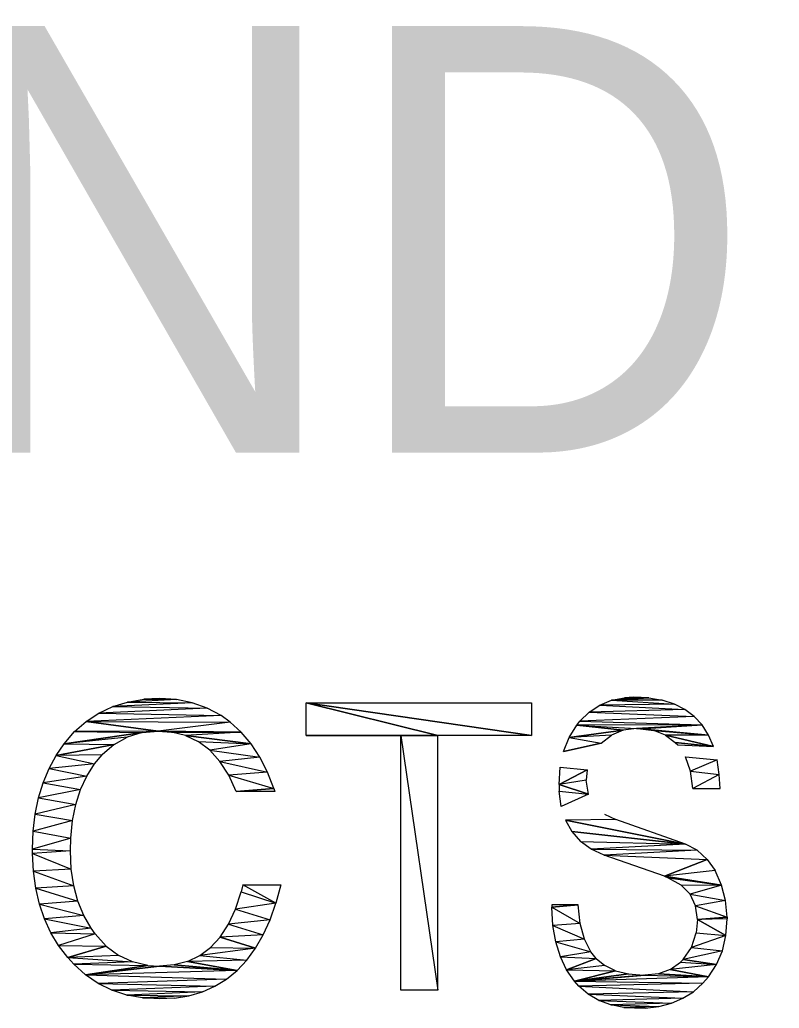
# Model space of a CAD drawing. Header units: inches. Extents: x 210948 to 214316, y -105347 to 7.
# Drawn here: x 212938.57 to 212963.74, y -105277.19 to -105244.42 of the extents above; entities that cross this region are included whole.
import ezdxf

# ---------------------------------------------------------------- set-up
doc = ezdxf.new("R2010")
doc.units = ezdxf.units.IN
doc.header["$MEASUREMENT"] = 0
doc.layers.add('A3', color=30, linetype='Continuous', lineweight=9)
doc.styles.add('STYLE1', font='arial.ttf', dxfattribs={"height": 8})

msp = doc.modelspace()

# ---------------------------------------------------------------- linework, layer by layer
at = {"layer": 'A3'}
for p, q in [((212941.648, -105267.192), (212942.141, -105267.04)), ((212941.648, -105267.192), (212942.141, -105267.04)), ((212942.141, -105267.04), (212942.672, -105266.948)), ((212942.141, -105267.04), (212942.672, -105266.948)), ((212943.758, -105266.956), (212942.141, -105267.04)), ((212943.758, -105266.956), (212942.141, -105267.04)), ((212943.758, -105266.956), (212942.141, -105267.04)), ((212943.758, -105266.956), (212942.141, -105267.04)), ((212942.141, -105267.04), (212944.28, -105267.064)), ((212942.141, -105267.04), (212944.28, -105267.064)), ((212942.141, -105267.04), (212944.28, -105267.064)), ((212942.141, -105267.04), (212944.28, -105267.064)), ((212943.208, -105266.921), (212942.672, -105266.948)), ((212943.208, -105266.921), (212942.672, -105266.948)), ((212942.672, -105266.948), (212943.758, -105266.956)), ((212942.672, -105266.948), (212943.758, -105266.956)), ((212942.672, -105266.948), (212943.758, -105266.956)), ((212942.672, -105266.948), (212943.758, -105266.956)), ((212943.758, -105266.956), (212943.208, -105266.921)), ((212943.758, -105266.956), (212943.208, -105266.921)), ((212944.28, -105267.064), (212943.758, -105266.956)), ((212944.28, -105267.064), (212943.758, -105266.956)), ((212957.792, -105267.14), (212958.183, -105266.983)), ((212957.792, -105267.14), (212958.183, -105266.983)), ((212958.183, -105266.983), (212958.61, -105266.898)), ((212958.183, -105266.983), (212958.61, -105266.898)), ((212959.418, -105266.906), (212958.183, -105266.983)), ((212958.183, -105266.983), (212959.418, -105266.906)), ((212958.183, -105266.983), (212959.418, -105266.906)), ((212959.418, -105266.906), (212958.183, -105266.983)), ((212958.183, -105266.983), (212960.262, -105267.109)), ((212958.183, -105266.983), (212960.262, -105267.109)), ((212959.862, -105266.983), (212958.183, -105266.983)), ((212959.862, -105266.983), (212958.183, -105266.983)), ((212958.183, -105266.983), (212960.262, -105267.109)), ((212958.183, -105266.983), (212960.262, -105267.109)), ((212959.862, -105266.983), (212958.183, -105266.983)), ((212959.862, -105266.983), (212958.183, -105266.983)), ((212958.924, -105266.88), (212958.61, -105266.898)), ((212958.924, -105266.88), (212958.61, -105266.898)), ((212958.61, -105266.898), (212959.418, -105266.906)), ((212958.61, -105266.898), (212959.418, -105266.906)), ((212958.61, -105266.898), (212959.418, -105266.906)), ((212958.61, -105266.898), (212959.418, -105266.906)), ((212959.418, -105266.906), (212958.924, -105266.88)), ((212959.418, -105266.906), (212958.924, -105266.88)), ((212959.418, -105266.906), (212959.862, -105266.983)), ((212959.418, -105266.906), (212959.862, -105266.983)), ((212960.262, -105267.109), (212959.862, -105266.983)), ((212960.262, -105267.109), (212959.862, -105266.983)), ((212941.191, -105267.406), (212941.648, -105267.192)), ((212941.191, -105267.406), (212941.648, -105267.192)), ((212944.773, -105267.24), (212941.191, -105267.406)), ((212944.773, -105267.24), (212941.191, -105267.406)), ((212944.773, -105267.24), (212941.191, -105267.406)), ((212944.773, -105267.24), (212941.191, -105267.406)), ((212944.28, -105267.064), (212941.648, -105267.192)), ((212944.28, -105267.064), (212941.648, -105267.192)), ((212944.28, -105267.064), (212941.648, -105267.192)), ((212944.28, -105267.064), (212941.648, -105267.192)), ((212941.648, -105267.192), (212944.773, -105267.24)), ((212941.648, -105267.192), (212944.773, -105267.24)), ((212941.648, -105267.192), (212944.773, -105267.24)), ((212941.648, -105267.192), (212944.773, -105267.24)), ((212944.773, -105267.24), (212944.28, -105267.064)), ((212944.773, -105267.24), (212944.28, -105267.064)), ((212945.236, -105267.49), (212944.773, -105267.24)), ((212945.236, -105267.49), (212944.773, -105267.24)), ((212948.062, -105267.064), (212955.53, -105268.15)), ((212952.421, -105268.15), (212948.062, -105267.064)), ((212948.062, -105267.064), (212952.421, -105268.15)), ((212948.062, -105268.15), (212948.062, -105267.064)), ((212955.53, -105268.15), (212948.062, -105267.064)), ((212948.062, -105267.064), (212955.53, -105267.064)), ((212948.062, -105267.064), (212955.53, -105268.15)), ((212955.53, -105268.15), (212948.062, -105267.064)), ((212952.421, -105268.15), (212948.062, -105267.064)), ((212948.062, -105267.064), (212952.421, -105268.15)), ((212948.062, -105268.15), (212948.062, -105267.064)), ((212948.062, -105267.064), (212955.53, -105267.064)), ((212955.53, -105267.064), (212955.53, -105268.15)), ((212955.53, -105267.064), (212955.53, -105268.15)), ((212957.132, -105267.679), (212957.442, -105267.373)), ((212957.132, -105267.679), (212957.442, -105267.373)), ((212957.442, -105267.373), (212957.792, -105267.14)), ((212957.442, -105267.373), (212957.792, -105267.14)), ((212960.612, -105267.288), (212957.442, -105267.373)), ((212960.612, -105267.288), (212957.442, -105267.373)), ((212960.612, -105267.288), (212957.442, -105267.373)), ((212960.612, -105267.288), (212957.442, -105267.373)), ((212957.442, -105267.373), (212960.917, -105267.522)), ((212957.442, -105267.373), (212960.917, -105267.522)), ((212957.442, -105267.373), (212960.917, -105267.522)), ((212957.442, -105267.373), (212960.917, -105267.522)), ((212960.262, -105267.109), (212957.792, -105267.14)), ((212960.262, -105267.109), (212957.792, -105267.14)), ((212960.262, -105267.109), (212957.792, -105267.14)), ((212960.262, -105267.109), (212957.792, -105267.14)), ((212957.792, -105267.14), (212960.612, -105267.288)), ((212957.792, -105267.14), (212960.612, -105267.288)), ((212957.792, -105267.14), (212960.612, -105267.288)), ((212957.792, -105267.14), (212960.612, -105267.288)), ((212960.612, -105267.288), (212960.262, -105267.109)), ((212960.612, -105267.288), (212960.262, -105267.109)), ((212960.917, -105267.522), (212960.612, -105267.288)), ((212960.917, -105267.522), (212960.612, -105267.288)), ((212940.384, -105268.023), (212940.768, -105267.684)), ((212940.384, -105268.023), (212940.768, -105267.684)), ((212940.768, -105267.684), (212941.191, -105267.406)), ((212940.768, -105267.684), (212941.191, -105267.406)), ((212945.236, -105267.49), (212940.768, -105267.684)), ((212945.236, -105267.49), (212940.768, -105267.684)), ((212945.236, -105267.49), (212940.768, -105267.684)), ((212945.236, -105267.49), (212940.768, -105267.684)), ((212943.154, -105268.007), (212940.768, -105267.684)), ((212940.768, -105267.684), (212945.544, -105267.706)), ((212940.768, -105267.684), (212943.154, -105268.007)), ((212940.768, -105267.684), (212945.544, -105267.706)), ((212943.154, -105268.007), (212940.768, -105267.684)), ((212940.768, -105267.684), (212945.544, -105267.706)), ((212940.768, -105267.684), (212943.154, -105268.007)), ((212940.768, -105267.684), (212945.544, -105267.706)), ((212941.191, -105267.406), (212945.236, -105267.49)), ((212941.191, -105267.406), (212945.236, -105267.49)), ((212941.191, -105267.406), (212945.236, -105267.49)), ((212941.191, -105267.406), (212945.236, -105267.49)), ((212945.544, -105267.706), (212945.236, -105267.49)), ((212945.544, -105267.706), (212945.236, -105267.49)), ((212957.029, -105267.804), (212957.132, -105267.679)), ((212957.029, -105267.804), (212957.132, -105267.679)), ((212960.917, -105267.522), (212957.132, -105267.679)), ((212960.917, -105267.522), (212957.132, -105267.679)), ((212960.917, -105267.522), (212957.132, -105267.679)), ((212960.917, -105267.522), (212957.132, -105267.679)), ((212957.132, -105267.679), (212961.178, -105267.8)), ((212957.132, -105267.679), (212961.178, -105267.8)), ((212957.132, -105267.679), (212961.178, -105267.8)), ((212957.132, -105267.679), (212961.178, -105267.8)), ((212961.178, -105267.8), (212960.917, -105267.522)), ((212961.178, -105267.8), (212960.917, -105267.522)), ((212940.035, -105268.424), (212940.384, -105268.023)), ((212940.035, -105268.424), (212940.384, -105268.023)), ((212943.154, -105268.007), (212940.384, -105268.023)), ((212943.154, -105268.007), (212940.384, -105268.023)), ((212943.154, -105268.007), (212940.384, -105268.023)), ((212943.154, -105268.007), (212940.384, -105268.023)), ((212940.384, -105268.023), (212942.62, -105268.055)), ((212940.384, -105268.023), (212942.62, -105268.055)), ((212940.384, -105268.023), (212942.62, -105268.055)), ((212940.384, -105268.023), (212942.62, -105268.055)), ((212942.62, -105268.055), (212943.154, -105268.007)), ((212942.62, -105268.055), (212943.154, -105268.007)), ((212945.544, -105267.706), (212943.154, -105268.007)), ((212945.544, -105267.706), (212943.154, -105268.007)), ((212945.544, -105267.706), (212943.154, -105268.007)), ((212945.544, -105267.706), (212943.154, -105268.007)), ((212945.907, -105268.042), (212943.154, -105268.007)), ((212943.154, -105268.007), (212943.59, -105268.036)), ((212943.154, -105268.007), (212945.907, -105268.042)), ((212945.907, -105268.042), (212943.154, -105268.007)), ((212943.154, -105268.007), (212943.59, -105268.036)), ((212943.154, -105268.007), (212945.907, -105268.042)), ((212945.907, -105268.042), (212945.544, -105267.706)), ((212945.907, -105268.042), (212945.544, -105267.706)), ((212956.773, -105268.217), (212957.029, -105267.804)), ((212956.773, -105268.217), (212957.029, -105267.804)), ((212958.569, -105267.975), (212956.773, -105268.217)), ((212956.773, -105268.217), (212958.569, -105267.975)), ((212958.569, -105267.975), (212956.773, -105268.217)), ((212956.773, -105268.217), (212958.569, -105267.975)), ((212961.178, -105267.8), (212957.029, -105267.804)), ((212961.178, -105267.8), (212957.029, -105267.804)), ((212961.178, -105267.8), (212957.029, -105267.804)), ((212961.178, -105267.8), (212957.029, -105267.804)), ((212958.569, -105267.975), (212957.029, -105267.804)), ((212957.029, -105267.804), (212959.005, -105267.921)), ((212957.029, -105267.804), (212958.569, -105267.975)), ((212957.029, -105267.804), (212959.005, -105267.921)), ((212958.569, -105267.975), (212957.029, -105267.804)), ((212957.029, -105267.804), (212959.005, -105267.921)), ((212957.029, -105267.804), (212958.569, -105267.975)), ((212957.029, -105267.804), (212959.005, -105267.921)), ((212958.569, -105267.975), (212958.179, -105268.137)), ((212958.569, -105267.975), (212958.179, -105268.137)), ((212959.005, -105267.921), (212958.569, -105267.975)), ((212959.005, -105267.921), (212958.569, -105267.975)), ((212961.178, -105267.8), (212959.005, -105267.921)), ((212959.005, -105267.921), (212961.178, -105267.8)), ((212961.178, -105267.8), (212959.005, -105267.921)), ((212959.005, -105267.921), (212961.178, -105267.8)), ((212959.005, -105267.921), (212959.135, -105267.926)), ((212959.005, -105267.921), (212959.135, -105267.926)), ((212961.178, -105267.8), (212959.135, -105267.926)), ((212959.135, -105267.926), (212961.178, -105267.8)), ((212961.178, -105267.8), (212959.135, -105267.926)), ((212959.135, -105267.926), (212961.178, -105267.8)), ((212959.135, -105267.926), (212959.584, -105267.989)), ((212961.389, -105268.137), (212959.135, -105267.926)), ((212959.135, -105267.926), (212961.389, -105268.137)), ((212959.135, -105267.926), (212959.584, -105267.989)), ((212961.389, -105268.137), (212959.135, -105267.926)), ((212959.135, -105267.926), (212961.389, -105268.137)), ((212959.584, -105267.989), (212961.389, -105268.137)), ((212959.97, -105268.141), (212959.584, -105267.989)), ((212959.584, -105267.989), (212961.389, -105268.137)), ((212959.584, -105267.989), (212961.389, -105268.137)), ((212959.97, -105268.141), (212959.584, -105267.989)), ((212959.584, -105267.989), (212961.389, -105268.137)), ((212961.389, -105268.137), (212961.178, -105267.8)), ((212961.389, -105268.137), (212961.178, -105267.8)), ((212940.035, -105268.424), (212942.62, -105268.055)), ((212942.62, -105268.055), (212940.035, -105268.424)), ((212940.035, -105268.424), (212942.62, -105268.055)), ((212942.62, -105268.055), (212940.035, -105268.424)), ((212942.13, -105268.202), (212940.035, -105268.424)), ((212942.13, -105268.202), (212940.035, -105268.424)), ((212942.13, -105268.202), (212940.035, -105268.424)), ((212942.13, -105268.202), (212940.035, -105268.424)), ((212941.689, -105268.445), (212942.13, -105268.202)), ((212941.689, -105268.445), (212942.13, -105268.202)), ((212942.62, -105268.055), (212942.13, -105268.202)), ((212942.62, -105268.055), (212942.13, -105268.202)), ((212944.058, -105268.153), (212943.59, -105268.036)), ((212943.59, -105268.036), (212945.907, -105268.042)), ((212943.59, -105268.036), (212945.907, -105268.042)), ((212944.058, -105268.153), (212943.59, -105268.036)), ((212943.59, -105268.036), (212945.907, -105268.042)), ((212943.59, -105268.036), (212945.907, -105268.042)), ((212945.907, -105268.042), (212944.058, -105268.153)), ((212945.907, -105268.042), (212944.058, -105268.153)), ((212945.907, -105268.042), (212944.058, -105268.153)), ((212945.907, -105268.042), (212944.058, -105268.153)), ((212944.058, -105268.153), (212944.483, -105268.353)), ((212946.235, -105268.429), (212944.058, -105268.153)), ((212944.058, -105268.153), (212946.235, -105268.429)), ((212944.058, -105268.153), (212944.483, -105268.353)), ((212946.235, -105268.429), (212944.058, -105268.153)), ((212944.058, -105268.153), (212946.235, -105268.429)), ((212944.483, -105268.353), (212946.235, -105268.429)), ((212944.865, -105268.637), (212944.483, -105268.353)), ((212944.483, -105268.353), (212946.235, -105268.429)), ((212944.483, -105268.353), (212946.235, -105268.429)), ((212944.865, -105268.637), (212944.483, -105268.353)), ((212944.483, -105268.353), (212946.235, -105268.429)), ((212946.235, -105268.429), (212945.907, -105268.042)), ((212946.235, -105268.429), (212945.907, -105268.042)), ((212952.421, -105268.15), (212948.062, -105268.15)), ((212948.062, -105268.15), (212951.195, -105268.15)), ((212952.421, -105268.15), (212948.062, -105268.15)), ((212952.421, -105268.15), (212948.062, -105268.15)), ((212948.062, -105268.15), (212951.195, -105268.15)), ((212952.421, -105268.15), (212948.062, -105268.15)), ((212951.195, -105268.15), (212952.421, -105276.595)), ((212951.195, -105276.595), (212951.195, -105268.15)), ((212951.195, -105268.15), (212952.421, -105268.15)), ((212952.421, -105268.15), (212951.195, -105268.15)), ((212951.195, -105268.15), (212952.421, -105276.595)), ((212951.195, -105268.15), (212952.421, -105276.595)), ((212951.195, -105276.595), (212951.195, -105268.15)), ((212951.195, -105268.15), (212952.421, -105268.15)), ((212951.195, -105268.15), (212952.421, -105276.595)), ((212952.421, -105268.15), (212951.195, -105268.15)), ((212952.421, -105276.595), (212952.421, -105268.15)), ((212955.53, -105268.15), (212952.421, -105268.15)), ((212955.53, -105268.15), (212952.421, -105268.15)), ((212952.421, -105276.595), (212952.421, -105268.15)), ((212956.589, -105268.684), (212956.773, -105268.217)), ((212956.589, -105268.684), (212956.773, -105268.217)), ((212958.179, -105268.137), (212956.773, -105268.217)), ((212958.179, -105268.137), (212956.773, -105268.217)), ((212958.179, -105268.137), (212956.773, -105268.217)), ((212958.179, -105268.137), (212956.773, -105268.217)), ((212956.773, -105268.217), (212957.837, -105268.402)), ((212956.773, -105268.217), (212957.837, -105268.402)), ((212956.773, -105268.217), (212957.837, -105268.402)), ((212956.773, -105268.217), (212957.837, -105268.402)), ((212957.837, -105268.402), (212958.179, -105268.137)), ((212957.837, -105268.402), (212958.179, -105268.137)), ((212961.389, -105268.137), (212959.97, -105268.141)), ((212961.389, -105268.137), (212959.97, -105268.141)), ((212961.389, -105268.137), (212959.97, -105268.141)), ((212961.389, -105268.137), (212959.97, -105268.141)), ((212961.555, -105268.518), (212959.97, -105268.141)), ((212959.97, -105268.141), (212960.293, -105268.384)), ((212959.97, -105268.141), (212961.555, -105268.518)), ((212961.555, -105268.518), (212959.97, -105268.141)), ((212959.97, -105268.141), (212960.293, -105268.384)), ((212959.97, -105268.141), (212961.555, -105268.518)), ((212961.555, -105268.518), (212961.389, -105268.137)), ((212961.555, -105268.518), (212961.389, -105268.137)), ((212939.772, -105268.808), (212940.035, -105268.424)), ((212939.772, -105268.808), (212940.035, -105268.424)), ((212939.772, -105268.808), (212941.689, -105268.445)), ((212941.689, -105268.445), (212939.772, -105268.808)), ((212939.772, -105268.808), (212941.689, -105268.445)), ((212941.689, -105268.445), (212939.772, -105268.808)), ((212940.035, -105268.424), (212941.689, -105268.445)), ((212940.035, -105268.424), (212941.689, -105268.445)), ((212940.035, -105268.424), (212941.689, -105268.445)), ((212940.035, -105268.424), (212941.689, -105268.445)), ((212941.689, -105268.445), (212941.296, -105268.786)), ((212941.689, -105268.445), (212941.296, -105268.786)), ((212946.235, -105268.429), (212944.865, -105268.637)), ((212946.235, -105268.429), (212944.865, -105268.637)), ((212946.235, -105268.429), (212944.865, -105268.637)), ((212946.235, -105268.429), (212944.865, -105268.637)), ((212945.201, -105269.008), (212944.865, -105268.637)), ((212944.865, -105268.637), (212946.525, -105268.87)), ((212944.865, -105268.637), (212946.525, -105268.87)), ((212945.201, -105269.008), (212944.865, -105268.637)), ((212944.865, -105268.637), (212946.525, -105268.87)), ((212944.865, -105268.637), (212946.525, -105268.87)), ((212946.525, -105268.87), (212946.235, -105268.429)), ((212946.525, -105268.87), (212946.235, -105268.429)), ((212956.589, -105268.684), (212957.837, -105268.402)), ((212957.837, -105268.402), (212956.589, -105268.684)), ((212956.589, -105268.684), (212957.837, -105268.402)), ((212957.837, -105268.402), (212956.589, -105268.684)), ((212961.555, -105268.518), (212960.293, -105268.384)), ((212960.293, -105268.384), (212960.374, -105268.464)), ((212960.293, -105268.384), (212961.555, -105268.518)), ((212961.555, -105268.518), (212960.293, -105268.384)), ((212960.293, -105268.384), (212960.374, -105268.464)), ((212960.293, -105268.384), (212961.555, -105268.518)), ((212960.374, -105268.464), (212961.555, -105268.518)), ((212960.374, -105268.464), (212961.555, -105268.518)), ((212939.534, -105269.247), (212939.772, -105268.808)), ((212939.534, -105269.247), (212939.772, -105268.808)), ((212941.296, -105268.786), (212939.772, -105268.808)), ((212941.296, -105268.786), (212939.772, -105268.808)), ((212941.296, -105268.786), (212939.772, -105268.808)), ((212941.296, -105268.786), (212939.772, -105268.808)), ((212939.772, -105268.808), (212941.039, -105269.092)), ((212939.772, -105268.808), (212941.039, -105269.092)), ((212939.772, -105268.808), (212941.039, -105269.092)), ((212939.772, -105268.808), (212941.039, -105269.092)), ((212941.039, -105269.092), (212941.296, -105268.786)), ((212941.039, -105269.092), (212941.296, -105268.786)), ((212946.525, -105268.87), (212945.201, -105269.008)), ((212946.525, -105268.87), (212945.201, -105269.008)), ((212946.525, -105268.87), (212945.201, -105269.008)), ((212946.525, -105268.87), (212945.201, -105269.008)), ((212945.201, -105269.008), (212946.774, -105269.363)), ((212945.201, -105269.008), (212946.774, -105269.363)), ((212945.493, -105269.466), (212945.201, -105269.008)), ((212945.201, -105269.008), (212946.774, -105269.363)), ((212945.201, -105269.008), (212946.774, -105269.363)), ((212945.493, -105269.466), (212945.201, -105269.008)), ((212946.774, -105269.363), (212946.525, -105268.87)), ((212946.774, -105269.363), (212946.525, -105268.87)), ((212960.634, -105268.855), (212961.676, -105268.954)), ((212960.801, -105269.335), (212960.634, -105268.855)), ((212960.634, -105268.855), (212961.676, -105268.954)), ((212960.801, -105269.335), (212960.634, -105268.855)), ((212961.676, -105268.954), (212960.801, -105269.335)), ((212961.676, -105268.954), (212960.801, -105269.335)), ((212961.676, -105268.954), (212960.801, -105269.335)), ((212961.676, -105268.954), (212960.801, -105269.335)), ((212961.748, -105269.443), (212961.676, -105268.954)), ((212961.748, -105269.443), (212961.676, -105268.954)), ((212939.339, -105269.72), (212939.534, -105269.247)), ((212939.339, -105269.72), (212939.534, -105269.247)), ((212941.039, -105269.092), (212939.534, -105269.247)), ((212941.039, -105269.092), (212939.534, -105269.247)), ((212941.039, -105269.092), (212939.534, -105269.247)), ((212941.039, -105269.092), (212939.534, -105269.247)), ((212939.534, -105269.247), (212940.785, -105269.496)), ((212939.534, -105269.247), (212940.785, -105269.496)), ((212939.534, -105269.247), (212940.785, -105269.496)), ((212939.534, -105269.247), (212940.785, -105269.496)), ((212940.785, -105269.496), (212941.039, -105269.092)), ((212940.785, -105269.496), (212941.039, -105269.092)), ((212956.441, -105269.775), (212956.477, -105269.201)), ((212956.441, -105269.775), (212956.477, -105269.201)), ((212956.441, -105269.775), (212957.375, -105269.286)), ((212957.375, -105269.286), (212956.441, -105269.775)), ((212956.441, -105269.775), (212957.375, -105269.286)), ((212957.375, -105269.286), (212956.441, -105269.775)), ((212956.477, -105269.201), (212957.375, -105269.286)), ((212956.477, -105269.201), (212957.375, -105269.286)), ((212957.375, -105269.286), (212957.343, -105269.627)), ((212957.375, -105269.286), (212957.343, -105269.627)), ((212960.801, -105269.335), (212961.748, -105269.443)), ((212960.872, -105269.91), (212960.801, -105269.335)), ((212960.801, -105269.335), (212961.748, -105269.443)), ((212960.801, -105269.335), (212961.748, -105269.443)), ((212960.872, -105269.91), (212960.801, -105269.335)), ((212960.801, -105269.335), (212961.748, -105269.443)), ((212940.785, -105269.496), (212939.339, -105269.72)), ((212940.785, -105269.496), (212939.339, -105269.72)), ((212940.785, -105269.496), (212939.339, -105269.72)), ((212940.785, -105269.496), (212939.339, -105269.72)), ((212940.579, -105269.942), (212940.785, -105269.496)), ((212940.579, -105269.942), (212940.785, -105269.496)), ((212946.774, -105269.363), (212945.493, -105269.466)), ((212946.774, -105269.363), (212945.493, -105269.466)), ((212946.774, -105269.363), (212945.493, -105269.466)), ((212946.774, -105269.363), (212945.493, -105269.466)), ((212945.493, -105269.466), (212946.988, -105269.91)), ((212945.739, -105270.005), (212945.493, -105269.466)), ((212945.493, -105269.466), (212946.988, -105269.91)), ((212945.739, -105270.005), (212945.493, -105269.466)), ((212945.493, -105269.466), (212946.988, -105269.91)), ((212945.493, -105269.466), (212946.988, -105269.91)), ((212946.988, -105269.91), (212946.774, -105269.363)), ((212946.988, -105269.91), (212946.774, -105269.363)), ((212957.343, -105269.627), (212956.441, -105269.775)), ((212957.343, -105269.627), (212956.441, -105269.775)), ((212957.343, -105269.627), (212956.441, -105269.775)), ((212957.343, -105269.627), (212956.441, -105269.775)), ((212957.411, -105270.094), (212957.343, -105269.627)), ((212957.411, -105270.094), (212957.343, -105269.627)), ((212961.748, -105269.443), (212960.872, -105269.91)), ((212961.748, -105269.443), (212960.872, -105269.91)), ((212961.748, -105269.443), (212960.872, -105269.91)), ((212961.748, -105269.443), (212960.872, -105269.91)), ((212961.775, -105269.91), (212961.748, -105269.443)), ((212961.775, -105269.91), (212961.748, -105269.443)), ((212939.187, -105270.221), (212939.339, -105269.72)), ((212939.187, -105270.221), (212939.339, -105269.72)), ((212940.579, -105269.942), (212939.187, -105270.221)), ((212940.579, -105269.942), (212939.187, -105270.221)), ((212940.579, -105269.942), (212939.187, -105270.221)), ((212940.579, -105269.942), (212939.187, -105270.221)), ((212939.339, -105269.72), (212940.579, -105269.942)), ((212939.339, -105269.72), (212940.579, -105269.942)), ((212939.339, -105269.72), (212940.579, -105269.942)), ((212939.339, -105269.72), (212940.579, -105269.942)), ((212940.422, -105270.435), (212940.579, -105269.942)), ((212940.422, -105270.435), (212940.579, -105269.942)), ((212945.739, -105270.005), (212946.988, -105269.91)), ((212946.988, -105269.91), (212945.739, -105270.005)), ((212945.739, -105270.005), (212946.988, -105269.91)), ((212946.988, -105269.91), (212945.739, -105270.005)), ((212946.988, -105269.91), (212947.017, -105270.005)), ((212946.988, -105269.91), (212947.017, -105270.005)), ((212956.441, -105269.775), (212956.446, -105269.995)), ((212957.411, -105270.094), (212956.441, -105269.775)), ((212956.441, -105269.775), (212957.411, -105270.094)), ((212956.441, -105269.775), (212956.446, -105269.995)), ((212957.411, -105270.094), (212956.441, -105269.775)), ((212956.441, -105269.775), (212957.411, -105270.094)), ((212956.513, -105270.507), (212956.446, -105269.995)), ((212956.446, -105269.995), (212957.411, -105270.094)), ((212956.513, -105270.507), (212956.446, -105269.995)), ((212956.446, -105269.995), (212957.411, -105270.094)), ((212960.872, -105269.91), (212961.775, -105269.91)), ((212960.872, -105269.91), (212961.775, -105269.91)), ((212939.079, -105270.755), (212939.187, -105270.221)), ((212939.079, -105270.755), (212939.187, -105270.221)), ((212939.187, -105270.221), (212940.422, -105270.435)), ((212939.187, -105270.221), (212940.422, -105270.435)), ((212939.187, -105270.221), (212940.422, -105270.435)), ((212939.187, -105270.221), (212940.422, -105270.435)), ((212947.017, -105270.005), (212945.739, -105270.005)), ((212947.017, -105270.005), (212945.739, -105270.005)), ((212957.411, -105270.094), (212956.513, -105270.507)), ((212957.411, -105270.094), (212956.513, -105270.507)), ((212940.422, -105270.435), (212939.079, -105270.755)), ((212940.422, -105270.435), (212939.079, -105270.755)), ((212940.422, -105270.435), (212939.079, -105270.755)), ((212940.422, -105270.435), (212939.079, -105270.755)), ((212940.314, -105270.971), (212940.422, -105270.435)), ((212940.314, -105270.971), (212940.422, -105270.435)), ((212939.011, -105271.318), (212939.079, -105270.755)), ((212939.011, -105271.318), (212939.079, -105270.755)), ((212940.314, -105270.971), (212939.011, -105271.318)), ((212940.314, -105270.971), (212939.011, -105271.318)), ((212940.314, -105270.971), (212939.011, -105271.318)), ((212940.314, -105270.971), (212939.011, -105271.318)), ((212939.079, -105270.755), (212940.314, -105270.971)), ((212939.079, -105270.755), (212940.314, -105270.971)), ((212939.079, -105270.755), (212940.314, -105270.971)), ((212939.079, -105270.755), (212940.314, -105270.971)), ((212940.257, -105271.553), (212940.314, -105270.971)), ((212940.257, -105271.553), (212940.314, -105270.971)), ((212958.318, -105270.938), (212956.652, -105270.952)), ((212958.318, -105270.938), (212956.652, -105270.952)), ((212958.318, -105270.938), (212956.652, -105270.952)), ((212958.318, -105270.938), (212956.652, -105270.952)), ((212956.652, -105270.952), (212956.863, -105271.338)), ((212960.63, -105271.751), (212956.652, -105270.952)), ((212956.652, -105270.952), (212960.63, -105271.751)), ((212956.652, -105270.952), (212956.863, -105271.338)), ((212960.63, -105271.751), (212956.652, -105270.952)), ((212956.652, -105270.952), (212960.63, -105271.751)), ((212957.941, -105270.763), (212958.318, -105270.938)), ((212957.941, -105270.763), (212958.318, -105270.938)), ((212960.63, -105271.751), (212958.318, -105270.938)), ((212960.63, -105271.751), (212958.318, -105270.938)), ((212938.99, -105271.914), (212939.011, -105271.318)), ((212938.99, -105271.914), (212939.011, -105271.318)), ((212940.257, -105271.553), (212938.99, -105271.914)), ((212940.257, -105271.553), (212938.99, -105271.914)), ((212940.257, -105271.553), (212938.99, -105271.914)), ((212940.257, -105271.553), (212938.99, -105271.914)), ((212939.011, -105271.318), (212940.257, -105271.553)), ((212939.011, -105271.318), (212940.257, -105271.553)), ((212939.011, -105271.318), (212940.257, -105271.553)), ((212939.011, -105271.318), (212940.257, -105271.553)), ((212940.243, -105271.979), (212940.257, -105271.553)), ((212940.243, -105271.979), (212940.257, -105271.553)), ((212956.863, -105271.338), (212957.146, -105271.661)), ((212960.63, -105271.751), (212956.863, -105271.338)), ((212956.863, -105271.338), (212960.63, -105271.751)), ((212956.863, -105271.338), (212957.146, -105271.661)), ((212960.63, -105271.751), (212956.863, -105271.338)), ((212956.863, -105271.338), (212960.63, -105271.751)), ((212938.99, -105271.914), (212940.243, -105271.979)), ((212938.992, -105272.06), (212938.99, -105271.914)), ((212938.99, -105271.914), (212940.243, -105271.979)), ((212938.992, -105272.06), (212938.99, -105271.914)), ((212938.99, -105271.914), (212940.243, -105271.979)), ((212938.99, -105271.914), (212940.243, -105271.979)), ((212957.146, -105271.661), (212960.63, -105271.751)), ((212957.501, -105271.922), (212957.146, -105271.661)), ((212957.146, -105271.661), (212960.63, -105271.751)), ((212957.146, -105271.661), (212960.63, -105271.751)), ((212957.501, -105271.922), (212957.146, -105271.661)), ((212957.146, -105271.661), (212960.63, -105271.751)), ((212960.63, -105271.751), (212957.501, -105271.922)), ((212960.63, -105271.751), (212957.501, -105271.922)), ((212960.63, -105271.751), (212957.501, -105271.922)), ((212960.63, -105271.751), (212957.501, -105271.922)), ((212957.501, -105271.922), (212961.016, -105271.953)), ((212957.932, -105272.119), (212957.501, -105271.922)), ((212957.501, -105271.922), (212961.016, -105271.953)), ((212957.501, -105271.922), (212961.016, -105271.953)), ((212957.932, -105272.119), (212957.501, -105271.922)), ((212957.501, -105271.922), (212961.016, -105271.953)), ((212961.016, -105271.953), (212957.932, -105272.119)), ((212961.016, -105271.953), (212957.932, -105272.119)), ((212961.016, -105271.953), (212957.932, -105272.119)), ((212961.016, -105271.953), (212957.932, -105272.119)), ((212961.016, -105271.953), (212960.63, -105271.751)), ((212961.016, -105271.953), (212960.63, -105271.751)), ((212961.353, -105272.263), (212961.016, -105271.953)), ((212961.353, -105272.263), (212961.016, -105271.953)), ((212940.243, -105271.979), (212938.992, -105272.06)), ((212940.243, -105271.979), (212938.992, -105272.06)), ((212940.243, -105271.979), (212938.992, -105272.06)), ((212940.243, -105271.979), (212938.992, -105272.06)), ((212938.992, -105272.06), (212940.27, -105272.577)), ((212939.025, -105272.653), (212938.992, -105272.06)), ((212938.992, -105272.06), (212940.27, -105272.577)), ((212938.992, -105272.06), (212940.27, -105272.577)), ((212939.025, -105272.653), (212938.992, -105272.06)), ((212938.992, -105272.06), (212940.27, -105272.577)), ((212940.27, -105272.577), (212940.243, -105271.979)), ((212940.27, -105272.577), (212940.243, -105271.979)), ((212957.932, -105272.119), (212961.353, -105272.263)), ((212959.939, -105272.819), (212957.932, -105272.119)), ((212957.932, -105272.119), (212961.353, -105272.263)), ((212957.932, -105272.119), (212961.353, -105272.263)), ((212957.932, -105272.119), (212961.353, -105272.263)), ((212959.939, -105272.819), (212957.932, -105272.119)), ((212959.939, -105272.819), (212961.353, -105272.263)), ((212961.353, -105272.263), (212959.939, -105272.819)), ((212959.939, -105272.819), (212961.353, -105272.263)), ((212961.353, -105272.263), (212959.939, -105272.819)), ((212961.353, -105272.263), (212961.613, -105272.631)), ((212961.353, -105272.263), (212961.613, -105272.631)), ((212940.27, -105272.577), (212939.025, -105272.653)), ((212940.27, -105272.577), (212939.025, -105272.653)), ((212940.27, -105272.577), (212939.025, -105272.653)), ((212940.27, -105272.577), (212939.025, -105272.653)), ((212940.354, -105273.132), (212940.27, -105272.577)), ((212940.354, -105273.132), (212940.27, -105272.577)), ((212939.025, -105272.653), (212940.354, -105273.132)), ((212939.101, -105273.213), (212939.025, -105272.653)), ((212939.025, -105272.653), (212940.354, -105273.132)), ((212939.101, -105273.213), (212939.025, -105272.653)), ((212939.025, -105272.653), (212940.354, -105273.132)), ((212939.025, -105272.653), (212940.354, -105273.132)), ((212961.613, -105272.631), (212959.939, -105272.819)), ((212961.613, -105272.631), (212959.939, -105272.819)), ((212961.613, -105272.631), (212959.939, -105272.819)), ((212961.613, -105272.631), (212959.939, -105272.819)), ((212959.939, -105272.819), (212960.051, -105272.864)), ((212961.829, -105273.107), (212959.939, -105272.819)), ((212959.939, -105272.819), (212961.829, -105273.107)), ((212961.829, -105273.107), (212959.939, -105272.819)), ((212959.939, -105272.819), (212960.051, -105272.864)), ((212959.939, -105272.819), (212961.829, -105273.107)), ((212960.051, -105272.864), (212960.477, -105273.098)), ((212961.829, -105273.107), (212960.051, -105272.864)), ((212960.051, -105272.864), (212961.829, -105273.107)), ((212960.051, -105272.864), (212960.477, -105273.098)), ((212961.829, -105273.107), (212960.051, -105272.864)), ((212960.051, -105272.864), (212961.829, -105273.107)), ((212961.829, -105273.107), (212961.613, -105272.631)), ((212961.829, -105273.107), (212961.613, -105272.631)), ((212940.354, -105273.132), (212939.101, -105273.213)), ((212940.354, -105273.132), (212939.101, -105273.213)), ((212940.354, -105273.132), (212939.101, -105273.213)), ((212940.354, -105273.132), (212939.101, -105273.213)), ((212939.101, -105273.213), (212940.492, -105273.644)), ((212939.223, -105273.738), (212939.101, -105273.213)), ((212939.101, -105273.213), (212940.492, -105273.644)), ((212939.223, -105273.738), (212939.101, -105273.213)), ((212939.101, -105273.213), (212940.492, -105273.644)), ((212939.101, -105273.213), (212940.492, -105273.644)), ((212940.492, -105273.644), (212940.354, -105273.132)), ((212940.492, -105273.644), (212940.354, -105273.132)), ((212945.961, -105273.105), (212945.905, -105273.332)), ((212945.961, -105273.105), (212945.905, -105273.332)), ((212947.053, -105273.709), (212945.961, -105273.105)), ((212947.053, -105273.709), (212945.961, -105273.105)), ((212945.961, -105273.105), (212947.215, -105273.105)), ((212945.961, -105273.105), (212947.215, -105273.105)), ((212947.053, -105273.709), (212945.961, -105273.105)), ((212947.053, -105273.709), (212945.961, -105273.105)), ((212947.215, -105273.105), (212947.053, -105273.709)), ((212947.215, -105273.105), (212947.053, -105273.709)), ((212960.477, -105273.098), (212961.829, -105273.107)), ((212960.783, -105273.408), (212960.477, -105273.098)), ((212960.477, -105273.098), (212961.829, -105273.107)), ((212960.477, -105273.098), (212961.829, -105273.107)), ((212960.783, -105273.408), (212960.477, -105273.098)), ((212960.477, -105273.098), (212961.829, -105273.107)), ((212961.829, -105273.107), (212960.783, -105273.408)), ((212961.829, -105273.107), (212960.783, -105273.408)), ((212961.829, -105273.107), (212960.783, -105273.408)), ((212961.829, -105273.107), (212960.783, -105273.408)), ((212961.959, -105273.623), (212961.829, -105273.107)), ((212961.959, -105273.623), (212961.829, -105273.107)), ((212945.712, -105273.909), (212945.905, -105273.332)), ((212945.712, -105273.909), (212945.905, -105273.332)), ((212945.905, -105273.332), (212947.053, -105273.709)), ((212945.905, -105273.332), (212947.053, -105273.709)), ((212945.905, -105273.332), (212947.053, -105273.709)), ((212945.905, -105273.332), (212947.053, -105273.709)), ((212960.783, -105273.408), (212961.959, -105273.623)), ((212960.962, -105273.794), (212960.783, -105273.408)), ((212960.783, -105273.408), (212961.959, -105273.623)), ((212960.783, -105273.408), (212961.959, -105273.623)), ((212960.962, -105273.794), (212960.783, -105273.408)), ((212960.783, -105273.408), (212961.959, -105273.623)), ((212940.492, -105273.644), (212939.223, -105273.738)), ((212940.492, -105273.644), (212939.223, -105273.738)), ((212940.492, -105273.644), (212939.223, -105273.738)), ((212940.492, -105273.644), (212939.223, -105273.738)), ((212939.223, -105273.738), (212940.685, -105274.115)), ((212939.39, -105274.231), (212939.223, -105273.738)), ((212939.223, -105273.738), (212940.685, -105274.115)), ((212939.223, -105273.738), (212940.685, -105274.115)), ((212939.39, -105274.231), (212939.223, -105273.738)), ((212939.223, -105273.738), (212940.685, -105274.115)), ((212940.685, -105274.115), (212940.492, -105273.644)), ((212940.685, -105274.115), (212940.492, -105273.644)), ((212945.482, -105274.41), (212945.712, -105273.909)), ((212945.482, -105274.41), (212945.712, -105273.909)), ((212947.053, -105273.709), (212945.712, -105273.909)), ((212947.053, -105273.709), (212945.712, -105273.909)), ((212947.053, -105273.709), (212945.712, -105273.909)), ((212947.053, -105273.709), (212945.712, -105273.909)), ((212945.712, -105273.909), (212946.86, -105274.261)), ((212945.712, -105273.909), (212946.86, -105274.261)), ((212945.712, -105273.909), (212946.86, -105274.261)), ((212945.712, -105273.909), (212946.86, -105274.261)), ((212946.86, -105274.261), (212947.053, -105273.709)), ((212946.86, -105274.261), (212947.053, -105273.709)), ((212957.07, -105273.767), (212956.199, -105273.839)), ((212956.199, -105273.839), (212957.07, -105273.767)), ((212957.07, -105273.767), (212956.199, -105273.767)), ((212956.199, -105273.767), (212956.199, -105273.839)), ((212956.199, -105273.767), (212956.199, -105273.839)), ((212957.07, -105273.767), (212956.199, -105273.839)), ((212956.199, -105273.839), (212957.07, -105273.767)), ((212957.07, -105273.767), (212956.199, -105273.767)), ((212956.199, -105273.839), (212957.141, -105274.386)), ((212956.239, -105274.445), (212956.199, -105273.839)), ((212956.199, -105273.839), (212957.141, -105274.386)), ((212956.199, -105273.839), (212957.141, -105274.386)), ((212956.239, -105274.445), (212956.199, -105273.839)), ((212956.199, -105273.839), (212957.141, -105274.386)), ((212957.141, -105274.386), (212957.07, -105273.767)), ((212957.141, -105274.386), (212957.07, -105273.767)), ((212961.959, -105273.623), (212960.962, -105273.794)), ((212961.959, -105273.623), (212960.962, -105273.794)), ((212961.959, -105273.623), (212960.962, -105273.794)), ((212961.959, -105273.623), (212960.962, -105273.794)), ((212960.962, -105273.794), (212962.008, -105274.175)), ((212961.025, -105274.256), (212960.962, -105273.794)), ((212960.962, -105273.794), (212962.008, -105274.175)), ((212960.962, -105273.794), (212962.008, -105274.175)), ((212961.025, -105274.256), (212960.962, -105273.794)), ((212960.962, -105273.794), (212962.008, -105274.175)), ((212962.008, -105274.175), (212961.959, -105273.623)), ((212962.008, -105274.175), (212961.959, -105273.623)), ((212940.685, -105274.115), (212939.39, -105274.231)), ((212940.685, -105274.115), (212939.39, -105274.231)), ((212940.685, -105274.115), (212939.39, -105274.231)), ((212940.685, -105274.115), (212939.39, -105274.231)), ((212939.39, -105274.231), (212940.934, -105274.542)), ((212939.599, -105274.691), (212939.39, -105274.231)), ((212939.39, -105274.231), (212940.934, -105274.542)), ((212939.599, -105274.691), (212939.39, -105274.231)), ((212939.39, -105274.231), (212940.934, -105274.542)), ((212939.39, -105274.231), (212940.934, -105274.542)), ((212940.934, -105274.542), (212940.685, -105274.115)), ((212940.934, -105274.542), (212940.685, -105274.115)), ((212961.025, -105274.256), (212960.985, -105274.696)), ((212961.025, -105274.256), (212960.985, -105274.696)), ((212961.025, -105274.256), (212962.008, -105274.175)), ((212962.008, -105274.175), (212961.025, -105274.256)), ((212961.025, -105274.256), (212962.008, -105274.175)), ((212962.008, -105274.175), (212961.025, -105274.256)), ((212962.008, -105274.229), (212961.025, -105274.256)), ((212962.008, -105274.229), (212961.025, -105274.256)), ((212962.008, -105274.229), (212961.025, -105274.256)), ((212962.008, -105274.229), (212961.025, -105274.256)), ((212961.968, -105274.786), (212961.025, -105274.256)), ((212961.025, -105274.256), (212961.968, -105274.786)), ((212961.968, -105274.786), (212961.025, -105274.256)), ((212961.025, -105274.256), (212961.968, -105274.786)), ((212961.968, -105274.786), (212962.008, -105274.229)), ((212961.968, -105274.786), (212962.008, -105274.229)), ((212962.008, -105274.175), (212962.008, -105274.229)), ((212962.008, -105274.175), (212962.008, -105274.229)), ((212940.934, -105274.542), (212939.599, -105274.691)), ((212940.934, -105274.542), (212939.599, -105274.691)), ((212940.934, -105274.542), (212939.599, -105274.691)), ((212940.934, -105274.542), (212939.599, -105274.691)), ((212941.066, -105274.724), (212940.934, -105274.542)), ((212941.066, -105274.724), (212940.934, -105274.542)), ((212945.206, -105274.832), (212945.482, -105274.41)), ((212945.206, -105274.832), (212945.482, -105274.41)), ((212946.86, -105274.261), (212945.482, -105274.41)), ((212946.86, -105274.261), (212945.482, -105274.41)), ((212946.86, -105274.261), (212945.482, -105274.41)), ((212946.86, -105274.261), (212945.482, -105274.41)), ((212945.482, -105274.41), (212946.633, -105274.759)), ((212945.482, -105274.41), (212946.633, -105274.759)), ((212945.482, -105274.41), (212946.633, -105274.759)), ((212945.482, -105274.41), (212946.633, -105274.759)), ((212946.633, -105274.759), (212946.86, -105274.261)), ((212946.633, -105274.759), (212946.86, -105274.261)), ((212957.141, -105274.386), (212956.239, -105274.445)), ((212957.141, -105274.386), (212956.239, -105274.445)), ((212957.141, -105274.386), (212956.239, -105274.445)), ((212957.141, -105274.386), (212956.239, -105274.445)), ((212956.239, -105274.445), (212957.285, -105274.903)), ((212956.338, -105274.993), (212956.239, -105274.445)), ((212956.239, -105274.445), (212957.285, -105274.903)), ((212956.338, -105274.993), (212956.239, -105274.445)), ((212956.239, -105274.445), (212957.285, -105274.903)), ((212956.239, -105274.445), (212957.285, -105274.903)), ((212957.285, -105274.903), (212957.141, -105274.386)), ((212957.285, -105274.903), (212957.141, -105274.386)), ((212939.599, -105274.691), (212941.066, -105274.724)), ((212939.853, -105275.116), (212939.599, -105274.691)), ((212939.599, -105274.691), (212941.066, -105274.724)), ((212939.853, -105275.116), (212939.599, -105274.691)), ((212939.599, -105274.691), (212941.066, -105274.724)), ((212939.599, -105274.691), (212941.066, -105274.724)), ((212941.066, -105274.724), (212939.853, -105275.116)), ((212941.066, -105274.724), (212939.853, -105275.116)), ((212941.066, -105274.724), (212939.853, -105275.116)), ((212941.066, -105274.724), (212939.853, -105275.116)), ((212941.432, -105275.13), (212941.066, -105274.724)), ((212941.432, -105275.13), (212941.066, -105274.724)), ((212945.206, -105274.832), (212944.889, -105275.181)), ((212945.206, -105274.832), (212944.889, -105275.181)), ((212946.633, -105274.759), (212945.206, -105274.832)), ((212946.633, -105274.759), (212945.206, -105274.832)), ((212946.633, -105274.759), (212945.206, -105274.832)), ((212946.633, -105274.759), (212945.206, -105274.832)), ((212946.378, -105275.206), (212945.206, -105274.832)), ((212945.206, -105274.832), (212946.378, -105275.206)), ((212945.206, -105274.832), (212946.378, -105275.206)), ((212946.378, -105275.206), (212945.206, -105274.832)), ((212946.378, -105275.206), (212946.633, -105274.759)), ((212946.378, -105275.206), (212946.633, -105274.759)), ((212957.285, -105274.903), (212956.338, -105274.993)), ((212957.285, -105274.903), (212956.338, -105274.993)), ((212957.285, -105274.903), (212956.338, -105274.993)), ((212957.285, -105274.903), (212956.338, -105274.993)), ((212957.496, -105275.32), (212957.285, -105274.903)), ((212957.496, -105275.32), (212957.285, -105274.903)), ((212960.828, -105275.177), (212960.985, -105274.696)), ((212960.828, -105275.177), (212960.985, -105274.696)), ((212961.968, -105274.786), (212960.828, -105275.177)), ((212961.968, -105274.786), (212960.828, -105275.177)), ((212961.968, -105274.786), (212960.828, -105275.177)), ((212961.968, -105274.786), (212960.828, -105275.177)), ((212960.985, -105274.696), (212961.968, -105274.786)), ((212960.985, -105274.696), (212961.968, -105274.786)), ((212960.985, -105274.696), (212961.968, -105274.786)), ((212960.985, -105274.696), (212961.968, -105274.786)), ((212961.856, -105275.293), (212961.968, -105274.786)), ((212961.856, -105275.293), (212961.968, -105274.786)), ((212939.853, -105275.116), (212941.432, -105275.13)), ((212940.154, -105275.509), (212939.853, -105275.116)), ((212939.853, -105275.116), (212941.432, -105275.13)), ((212939.853, -105275.116), (212941.432, -105275.13)), ((212940.154, -105275.509), (212939.853, -105275.116)), ((212939.853, -105275.116), (212941.432, -105275.13)), ((212940.154, -105275.509), (212941.432, -105275.13)), ((212941.432, -105275.13), (212940.154, -105275.509)), ((212941.432, -105275.13), (212940.154, -105275.509)), ((212940.154, -105275.509), (212941.432, -105275.13)), ((212941.432, -105275.13), (212941.843, -105275.441)), ((212941.432, -105275.13), (212941.843, -105275.441)), ((212944.529, -105275.449), (212944.889, -105275.181)), ((212944.529, -105275.449), (212944.889, -105275.181)), ((212946.378, -105275.206), (212944.529, -105275.449)), ((212946.378, -105275.206), (212944.529, -105275.449)), ((212946.378, -105275.206), (212944.529, -105275.449)), ((212946.378, -105275.206), (212944.529, -105275.449)), ((212944.889, -105275.181), (212946.378, -105275.206)), ((212944.889, -105275.181), (212946.378, -105275.206)), ((212944.889, -105275.181), (212946.378, -105275.206)), ((212944.889, -105275.181), (212946.378, -105275.206)), ((212946.089, -105275.598), (212946.378, -105275.206)), ((212946.089, -105275.598), (212946.378, -105275.206)), ((212956.338, -105274.993), (212957.496, -105275.32)), ((212956.486, -105275.486), (212956.338, -105274.993)), ((212956.338, -105274.993), (212957.496, -105275.32)), ((212956.338, -105274.993), (212957.496, -105275.32)), ((212956.486, -105275.486), (212956.338, -105274.993)), ((212956.338, -105274.993), (212957.496, -105275.32)), ((212960.549, -105275.581), (212960.828, -105275.177)), ((212960.549, -105275.581), (212960.828, -105275.177)), ((212960.828, -105275.177), (212961.856, -105275.293)), ((212960.828, -105275.177), (212961.856, -105275.293)), ((212960.828, -105275.177), (212961.856, -105275.293)), ((212960.828, -105275.177), (212961.856, -105275.293)), ((212941.843, -105275.441), (212940.154, -105275.509)), ((212941.843, -105275.441), (212940.154, -105275.509)), ((212941.843, -105275.441), (212940.154, -105275.509)), ((212941.843, -105275.441), (212940.154, -105275.509)), ((212940.154, -105275.509), (212942.301, -105275.655)), ((212940.354, -105275.731), (212940.154, -105275.509)), ((212940.154, -105275.509), (212942.301, -105275.655)), ((212940.154, -105275.509), (212942.301, -105275.655)), ((212940.154, -105275.509), (212942.301, -105275.655)), ((212940.354, -105275.731), (212940.154, -105275.509)), ((212942.301, -105275.655), (212941.843, -105275.441)), ((212942.301, -105275.655), (212941.843, -105275.441)), ((212944.126, -105275.642), (212944.529, -105275.449)), ((212944.126, -105275.642), (212944.529, -105275.449)), ((212944.529, -105275.449), (212946.089, -105275.598)), ((212944.529, -105275.449), (212946.089, -105275.598)), ((212944.529, -105275.449), (212946.089, -105275.598)), ((212944.529, -105275.449), (212946.089, -105275.598)), ((212957.496, -105275.32), (212956.486, -105275.486)), ((212957.496, -105275.32), (212956.486, -105275.486)), ((212957.496, -105275.32), (212956.486, -105275.486)), ((212957.496, -105275.32), (212956.486, -105275.486)), ((212956.486, -105275.486), (212957.667, -105275.54)), ((212956.692, -105275.922), (212956.486, -105275.486)), ((212956.486, -105275.486), (212957.667, -105275.54)), ((212956.486, -105275.486), (212957.667, -105275.54)), ((212956.692, -105275.922), (212956.486, -105275.486)), ((212956.486, -105275.486), (212957.667, -105275.54)), ((212956.692, -105275.922), (212957.667, -105275.54)), ((212957.667, -105275.54), (212956.692, -105275.922)), ((212956.692, -105275.922), (212957.667, -105275.54)), ((212957.667, -105275.54), (212956.692, -105275.922)), ((212957.667, -105275.54), (212957.496, -105275.32)), ((212957.667, -105275.54), (212957.496, -105275.32)), ((212957.667, -105275.54), (212957.954, -105275.778)), ((212957.667, -105275.54), (212957.954, -105275.778)), ((212961.856, -105275.293), (212960.549, -105275.581)), ((212961.856, -105275.293), (212960.549, -105275.581)), ((212961.856, -105275.293), (212960.549, -105275.581)), ((212961.856, -105275.293), (212960.549, -105275.581)), ((212961.663, -105275.747), (212961.856, -105275.293)), ((212961.663, -105275.747), (212961.856, -105275.293)), ((212942.301, -105275.655), (212940.354, -105275.731)), ((212942.301, -105275.655), (212940.354, -105275.731)), ((212942.301, -105275.655), (212940.354, -105275.731)), ((212942.301, -105275.655), (212940.354, -105275.731)), ((212940.354, -105275.731), (212942.805, -105275.772)), ((212940.739, -105276.083), (212940.354, -105275.731)), ((212940.354, -105275.731), (212942.805, -105275.772)), ((212940.739, -105276.083), (212940.354, -105275.731)), ((212940.354, -105275.731), (212942.805, -105275.772)), ((212940.354, -105275.731), (212942.805, -105275.772)), ((212940.739, -105276.083), (212942.805, -105275.772)), ((212942.805, -105275.772), (212940.739, -105276.083)), ((212940.739, -105276.083), (212942.805, -105275.772)), ((212942.805, -105275.772), (212940.739, -105276.083)), ((212940.739, -105276.083), (212943.194, -105275.796)), ((212943.194, -105275.796), (212940.739, -105276.083)), ((212940.739, -105276.083), (212943.194, -105275.796)), ((212943.194, -105275.796), (212940.739, -105276.083)), ((212942.805, -105275.772), (212942.301, -105275.655)), ((212942.805, -105275.772), (212942.301, -105275.655)), ((212942.805, -105275.772), (212943.194, -105275.796)), ((212942.805, -105275.772), (212943.194, -105275.796)), ((212943.682, -105275.758), (212943.194, -105275.796)), ((212943.682, -105275.758), (212943.194, -105275.796)), ((212943.194, -105275.796), (212945.769, -105275.94)), ((212945.769, -105275.94), (212943.194, -105275.796)), ((212943.194, -105275.796), (212945.769, -105275.94)), ((212943.194, -105275.796), (212945.769, -105275.94)), ((212945.769, -105275.94), (212943.194, -105275.796)), ((212943.194, -105275.796), (212945.769, -105275.94)), ((212943.194, -105275.796), (212945.769, -105275.94)), ((212943.194, -105275.796), (212945.769, -105275.94)), ((212944.126, -105275.642), (212943.682, -105275.758)), ((212944.126, -105275.642), (212943.682, -105275.758)), ((212945.769, -105275.94), (212943.682, -105275.758)), ((212943.682, -105275.758), (212945.769, -105275.94)), ((212945.769, -105275.94), (212943.682, -105275.758)), ((212943.682, -105275.758), (212945.769, -105275.94)), ((212946.089, -105275.598), (212944.126, -105275.642)), ((212946.089, -105275.598), (212944.126, -105275.642)), ((212946.089, -105275.598), (212944.126, -105275.642)), ((212946.089, -105275.598), (212944.126, -105275.642)), ((212945.769, -105275.94), (212944.126, -105275.642)), ((212944.126, -105275.642), (212945.769, -105275.94)), ((212945.769, -105275.94), (212944.126, -105275.642)), ((212944.126, -105275.642), (212945.769, -105275.94)), ((212945.769, -105275.94), (212946.089, -105275.598)), ((212945.769, -105275.94), (212946.089, -105275.598)), ((212957.954, -105275.778), (212956.692, -105275.922)), ((212957.954, -105275.778), (212956.692, -105275.922)), ((212957.954, -105275.778), (212956.692, -105275.922)), ((212957.954, -105275.778), (212956.692, -105275.922)), ((212958.313, -105275.953), (212957.954, -105275.778)), ((212958.313, -105275.953), (212957.954, -105275.778)), ((212960.127, -105275.904), (212960.468, -105275.661)), ((212960.127, -105275.904), (212960.468, -105275.661)), ((212961.663, -105275.747), (212960.127, -105275.904)), ((212961.663, -105275.747), (212960.127, -105275.904)), ((212961.663, -105275.747), (212960.127, -105275.904)), ((212961.663, -105275.747), (212960.127, -105275.904)), ((212960.549, -105275.581), (212960.468, -105275.661)), ((212960.549, -105275.581), (212960.468, -105275.661)), ((212960.468, -105275.661), (212961.663, -105275.747)), ((212960.468, -105275.661), (212961.663, -105275.747)), ((212960.468, -105275.661), (212961.663, -105275.747)), ((212960.468, -105275.661), (212961.663, -105275.747)), ((212961.663, -105275.747), (212960.549, -105275.581)), ((212960.549, -105275.581), (212961.663, -105275.747)), ((212961.663, -105275.747), (212960.549, -105275.581)), ((212960.549, -105275.581), (212961.663, -105275.747)), ((212961.393, -105276.155), (212961.663, -105275.747)), ((212961.393, -105276.155), (212961.663, -105275.747)), ((212945.769, -105275.94), (212940.739, -105276.083)), ((212945.769, -105275.94), (212940.739, -105276.083)), ((212945.769, -105275.94), (212940.739, -105276.083)), ((212945.769, -105275.94), (212940.739, -105276.083)), ((212940.739, -105276.083), (212945.417, -105276.229)), ((212941.161, -105276.37), (212940.739, -105276.083)), ((212940.739, -105276.083), (212945.417, -105276.229)), ((212940.739, -105276.083), (212945.417, -105276.229)), ((212941.161, -105276.37), (212940.739, -105276.083)), ((212940.739, -105276.083), (212945.417, -105276.229)), ((212945.417, -105276.229), (212945.769, -105275.94)), ((212945.417, -105276.229), (212945.769, -105275.94)), ((212956.692, -105275.922), (212958.313, -105275.953)), ((212956.948, -105276.299), (212956.692, -105275.922)), ((212956.692, -105275.922), (212958.313, -105275.953)), ((212956.692, -105275.922), (212958.313, -105275.953)), ((212956.948, -105276.299), (212956.692, -105275.922)), ((212956.692, -105275.922), (212958.313, -105275.953)), ((212956.948, -105276.299), (212958.313, -105275.953)), ((212958.313, -105275.953), (212956.948, -105276.299)), ((212958.313, -105275.953), (212956.948, -105276.299)), ((212956.948, -105276.299), (212958.313, -105275.953)), ((212956.948, -105276.299), (212958.74, -105276.057)), ((212958.74, -105276.057), (212956.948, -105276.299)), ((212956.948, -105276.299), (212958.74, -105276.057)), ((212958.74, -105276.057), (212956.948, -105276.299)), ((212956.948, -105276.299), (212959.279, -105276.097)), ((212956.948, -105276.299), (212959.279, -105276.097)), ((212959.279, -105276.097), (212956.948, -105276.299)), ((212959.279, -105276.097), (212956.948, -105276.299)), ((212956.948, -105276.299), (212959.234, -105276.097)), ((212959.234, -105276.097), (212956.948, -105276.299)), ((212956.948, -105276.299), (212959.279, -105276.097)), ((212956.948, -105276.299), (212959.279, -105276.097)), ((212959.279, -105276.097), (212956.948, -105276.299)), ((212959.279, -105276.097), (212956.948, -105276.299)), ((212956.948, -105276.299), (212959.234, -105276.097)), ((212959.234, -105276.097), (212956.948, -105276.299)), ((212961.393, -105276.155), (212956.948, -105276.299)), ((212961.393, -105276.155), (212956.948, -105276.299)), ((212961.393, -105276.155), (212956.948, -105276.299)), ((212961.393, -105276.155), (212956.948, -105276.299)), ((212958.313, -105275.953), (212958.74, -105276.057)), ((212958.313, -105275.953), (212958.74, -105276.057)), ((212958.74, -105276.057), (212959.234, -105276.097)), ((212958.74, -105276.057), (212959.234, -105276.097)), ((212959.234, -105276.097), (212959.279, -105276.097)), ((212959.234, -105276.097), (212959.279, -105276.097)), ((212959.732, -105276.048), (212959.279, -105276.097)), ((212959.732, -105276.048), (212959.279, -105276.097)), ((212959.279, -105276.097), (212961.393, -105276.155)), ((212959.279, -105276.097), (212961.393, -105276.155)), ((212959.279, -105276.097), (212961.393, -105276.155)), ((212959.279, -105276.097), (212961.393, -105276.155)), ((212960.127, -105275.904), (212959.732, -105276.048)), ((212960.127, -105275.904), (212959.732, -105276.048)), ((212961.393, -105276.155), (212959.732, -105276.048)), ((212959.732, -105276.048), (212961.393, -105276.155)), ((212961.393, -105276.155), (212959.732, -105276.048)), ((212959.732, -105276.048), (212961.393, -105276.155)), ((212961.393, -105276.155), (212960.127, -105275.904)), ((212960.127, -105275.904), (212961.393, -105276.155)), ((212961.393, -105276.155), (212960.127, -105275.904)), ((212960.127, -105275.904), (212961.393, -105276.155)), ((212961.205, -105276.366), (212961.393, -105276.155)), ((212961.205, -105276.366), (212961.393, -105276.155)), ((212945.417, -105276.229), (212941.161, -105276.37)), ((212945.417, -105276.229), (212941.161, -105276.37)), ((212945.417, -105276.229), (212941.161, -105276.37)), ((212945.417, -105276.229), (212941.161, -105276.37)), ((212941.161, -105276.37), (212945.033, -105276.465)), ((212941.619, -105276.595), (212941.161, -105276.37)), ((212941.161, -105276.37), (212945.033, -105276.465)), ((212941.161, -105276.37), (212945.033, -105276.465)), ((212941.619, -105276.595), (212941.161, -105276.37)), ((212941.161, -105276.37), (212945.033, -105276.465)), ((212945.033, -105276.465), (212941.619, -105276.595)), ((212945.033, -105276.465), (212941.619, -105276.595)), ((212945.033, -105276.465), (212941.619, -105276.595)), ((212945.033, -105276.465), (212941.619, -105276.595)), ((212944.619, -105276.646), (212945.033, -105276.465)), ((212944.619, -105276.646), (212945.033, -105276.465)), ((212945.033, -105276.465), (212945.417, -105276.229)), ((212945.033, -105276.465), (212945.417, -105276.229)), ((212956.948, -105276.299), (212961.205, -105276.366)), ((212957.097, -105276.461), (212956.948, -105276.299)), ((212956.948, -105276.299), (212961.205, -105276.366)), ((212956.948, -105276.299), (212961.205, -105276.366)), ((212957.097, -105276.461), (212956.948, -105276.299)), ((212956.948, -105276.299), (212961.205, -105276.366)), ((212961.205, -105276.366), (212957.097, -105276.461)), ((212961.205, -105276.366), (212957.097, -105276.461)), ((212961.205, -105276.366), (212957.097, -105276.461)), ((212961.205, -105276.366), (212957.097, -105276.461)), ((212957.097, -105276.461), (212960.895, -105276.645)), ((212957.406, -105276.726), (212957.097, -105276.461)), ((212957.097, -105276.461), (212960.895, -105276.645)), ((212957.097, -105276.461), (212960.895, -105276.645)), ((212957.406, -105276.726), (212957.097, -105276.461)), ((212957.097, -105276.461), (212960.895, -105276.645)), ((212960.895, -105276.645), (212961.205, -105276.366)), ((212960.895, -105276.645), (212961.205, -105276.366)), ((212941.619, -105276.595), (212944.619, -105276.646)), ((212942.109, -105276.754), (212941.619, -105276.595)), ((212941.619, -105276.595), (212944.619, -105276.646)), ((212941.619, -105276.595), (212944.619, -105276.646)), ((212942.109, -105276.754), (212941.619, -105276.595)), ((212941.619, -105276.595), (212944.619, -105276.646)), ((212944.619, -105276.646), (212942.109, -105276.754)), ((212944.619, -105276.646), (212942.109, -105276.754)), ((212944.619, -105276.646), (212942.109, -105276.754)), ((212944.619, -105276.646), (212942.109, -105276.754)), ((212942.109, -105276.754), (212944.172, -105276.779)), ((212942.634, -105276.849), (212942.109, -105276.754)), ((212942.109, -105276.754), (212944.172, -105276.779)), ((212942.109, -105276.754), (212944.172, -105276.779)), ((212942.634, -105276.849), (212942.109, -105276.754)), ((212942.109, -105276.754), (212944.172, -105276.779)), ((212944.172, -105276.779), (212942.634, -105276.849)), ((212944.172, -105276.779), (212942.634, -105276.849)), ((212944.172, -105276.779), (212942.634, -105276.849)), ((212944.172, -105276.779), (212942.634, -105276.849)), ((212942.634, -105276.849), (212943.695, -105276.855)), ((212943.194, -105276.882), (212942.634, -105276.849)), ((212942.634, -105276.849), (212943.695, -105276.855)), ((212942.634, -105276.849), (212943.695, -105276.855)), ((212943.194, -105276.882), (212942.634, -105276.849)), ((212942.634, -105276.849), (212943.695, -105276.855)), ((212943.695, -105276.855), (212943.194, -105276.882)), ((212943.695, -105276.855), (212943.194, -105276.882)), ((212943.695, -105276.855), (212944.172, -105276.779)), ((212943.695, -105276.855), (212944.172, -105276.779)), ((212944.172, -105276.779), (212944.619, -105276.646)), ((212944.172, -105276.779), (212944.619, -105276.646)), ((212952.421, -105276.595), (212951.195, -105276.595)), ((212952.421, -105276.595), (212951.195, -105276.595)), ((212960.895, -105276.645), (212957.406, -105276.726)), ((212960.895, -105276.645), (212957.406, -105276.726)), ((212960.895, -105276.645), (212957.406, -105276.726)), ((212960.895, -105276.645), (212957.406, -105276.726)), ((212957.406, -105276.726), (212960.545, -105276.86)), ((212957.757, -105276.932), (212957.406, -105276.726)), ((212957.406, -105276.726), (212960.545, -105276.86)), ((212957.406, -105276.726), (212960.545, -105276.86)), ((212957.757, -105276.932), (212957.406, -105276.726)), ((212957.406, -105276.726), (212960.545, -105276.86)), ((212960.545, -105276.86), (212957.757, -105276.932)), ((212960.545, -105276.86), (212957.757, -105276.932)), ((212960.545, -105276.86), (212957.757, -105276.932)), ((212960.545, -105276.86), (212957.757, -105276.932)), ((212960.163, -105277.026), (212960.545, -105276.86)), ((212960.163, -105277.026), (212960.545, -105276.86)), ((212960.545, -105276.86), (212960.895, -105276.645)), ((212960.545, -105276.86), (212960.895, -105276.645)), ((212957.757, -105276.932), (212960.163, -105277.026)), ((212958.152, -105277.076), (212957.757, -105276.932)), ((212957.757, -105276.932), (212960.163, -105277.026)), ((212958.152, -105277.076), (212957.757, -105276.932)), ((212957.757, -105276.932), (212960.163, -105277.026)), ((212957.757, -105276.932), (212960.163, -105277.026)), ((212960.163, -105277.026), (212958.152, -105277.076)), ((212960.163, -105277.026), (212958.152, -105277.076)), ((212960.163, -105277.026), (212958.152, -105277.076)), ((212960.163, -105277.026), (212958.152, -105277.076)), ((212958.152, -105277.076), (212959.745, -105277.134)), ((212958.592, -105277.166), (212958.152, -105277.076)), ((212958.152, -105277.076), (212959.745, -105277.134)), ((212958.152, -105277.076), (212959.745, -105277.134)), ((212958.592, -105277.166), (212958.152, -105277.076)), ((212958.152, -105277.076), (212959.745, -105277.134)), ((212959.745, -105277.134), (212958.592, -105277.166)), ((212959.745, -105277.134), (212958.592, -105277.166)), ((212959.745, -105277.134), (212958.592, -105277.166)), ((212959.745, -105277.134), (212958.592, -105277.166)), ((212958.592, -105277.166), (212959.292, -105277.188)), ((212959.077, -105277.192), (212958.592, -105277.166)), ((212958.592, -105277.166), (212959.292, -105277.188)), ((212958.592, -105277.166), (212959.292, -105277.188)), ((212958.592, -105277.166), (212959.292, -105277.188)), ((212959.077, -105277.192), (212958.592, -105277.166)), ((212959.292, -105277.188), (212959.077, -105277.192)), ((212959.292, -105277.188), (212959.077, -105277.192)), ((212959.292, -105277.188), (212959.745, -105277.134)), ((212959.292, -105277.188), (212959.745, -105277.134)), ((212959.745, -105277.134), (212960.163, -105277.026)), ((212959.745, -105277.134), (212960.163, -105277.026))]:
    msp.add_line(p, q, dxfattribs=at)

# ---------------------------------------------------------------- texts
at = {"layer": 'A3', "linetype": 'Continuous', "style": 'STYLE1', "width": 0.95}
msp.add_text('AT MANDI FOR MR. MOHAK', height=14.13896, dxfattribs=at).set_placement((212878.485, -105258.77))

doc.saveas('drawing.dxf')
